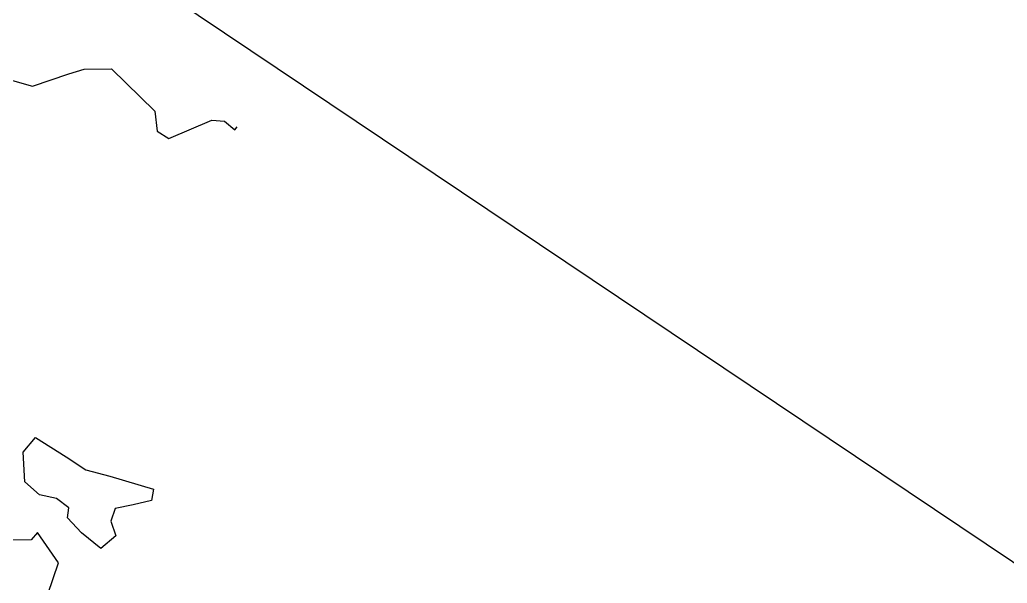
# Model space of a CAD drawing. Extents: x 552101 to 560756, y 1825061 to 1833835.
# Drawn here: x 555463 to 556742, y 1831301 to 1832031 of the extents above; entities that cross this region are included whole.
import ezdxf

# ---------------------------------------------------------------- set-up
doc = ezdxf.new("R2010")
doc.units = 0
doc.layers.add('2', color=7, linetype='Continuous')
doc.layers.add('Xin bien rung', color=7, linetype='Continuous')

msp = doc.modelspace()

# ---------------------------------------------------------------- linework, layer by layer
at = {"layer": '2'}
for points in [[(555325.3, 1832057.2), (555329.1, 1832004.1), (555389.5, 1831977.5), (555416.3, 1831972.7), (555453.9, 1831952.2), (555480, 1831944.8), (555527, 1831960.8), (555546.7, 1831966.7), (555582.1, 1831967.1), (555638.4, 1831912.3), (555641, 1831886.3), (555656.3, 1831876.9), (555711.8, 1831900.8), (555728.2, 1831899.4), (555741.6, 1831888.4), (555744.8, 1831892.3)], [(555633.7, 1831408.4), (555610.1, 1831402.7), (555587, 1831398), (555581.4, 1831381.5), (555587.5, 1831362.6), (555568.2, 1831346.1), (555543.2, 1831366.4), (555525.3, 1831385.7), (555526.7, 1831398.9), (555511.1, 1831410.7), (555488.9, 1831415.4), (555470.1, 1831432.4), (555467.7, 1831471), (555483.8, 1831489.9), (555523.4, 1831464.9), (555548.8, 1831447.9), (555580, 1831439.9), (555636.5, 1831422.9), (555633.7, 1831408.4)], [(555459.5, 1831069.3), (555466.2, 1831106.6), (555477.1, 1831118.8), (555525.3, 1831127.2), (555578, 1831154.1), (555585.7, 1831169.5), (555568.3, 1831228.6), (555534.3, 1831256.8), (555501.5, 1831256.2), (555499.6, 1831287), (555513.7, 1831327.4), (555486.3, 1831367), (555478.1, 1831357.3), (555444, 1831356.8)]]:
    msp.add_lwpolyline(points, dxfattribs=at)
at = {"layer": 'Xin bien rung'}
msp.add_lwpolyline([(556492.3, 1826044.4), (556957.8, 1829142.7), (559462, 1828846.8), (560756.2, 1831676.1), (557556.4, 1831717.5), (556918.6, 1831214.4), (554776.3, 1832652.6), (554203.6, 1832764.1), (553732.4, 1832468.4), (553113.9, 1832536.6), (552937.9, 1833331.2), (552100.7, 1833835), (553329.4, 1828937.7), (552776.5, 1827901.1)], dxfattribs=at)

doc.saveas('drawing.dxf')
